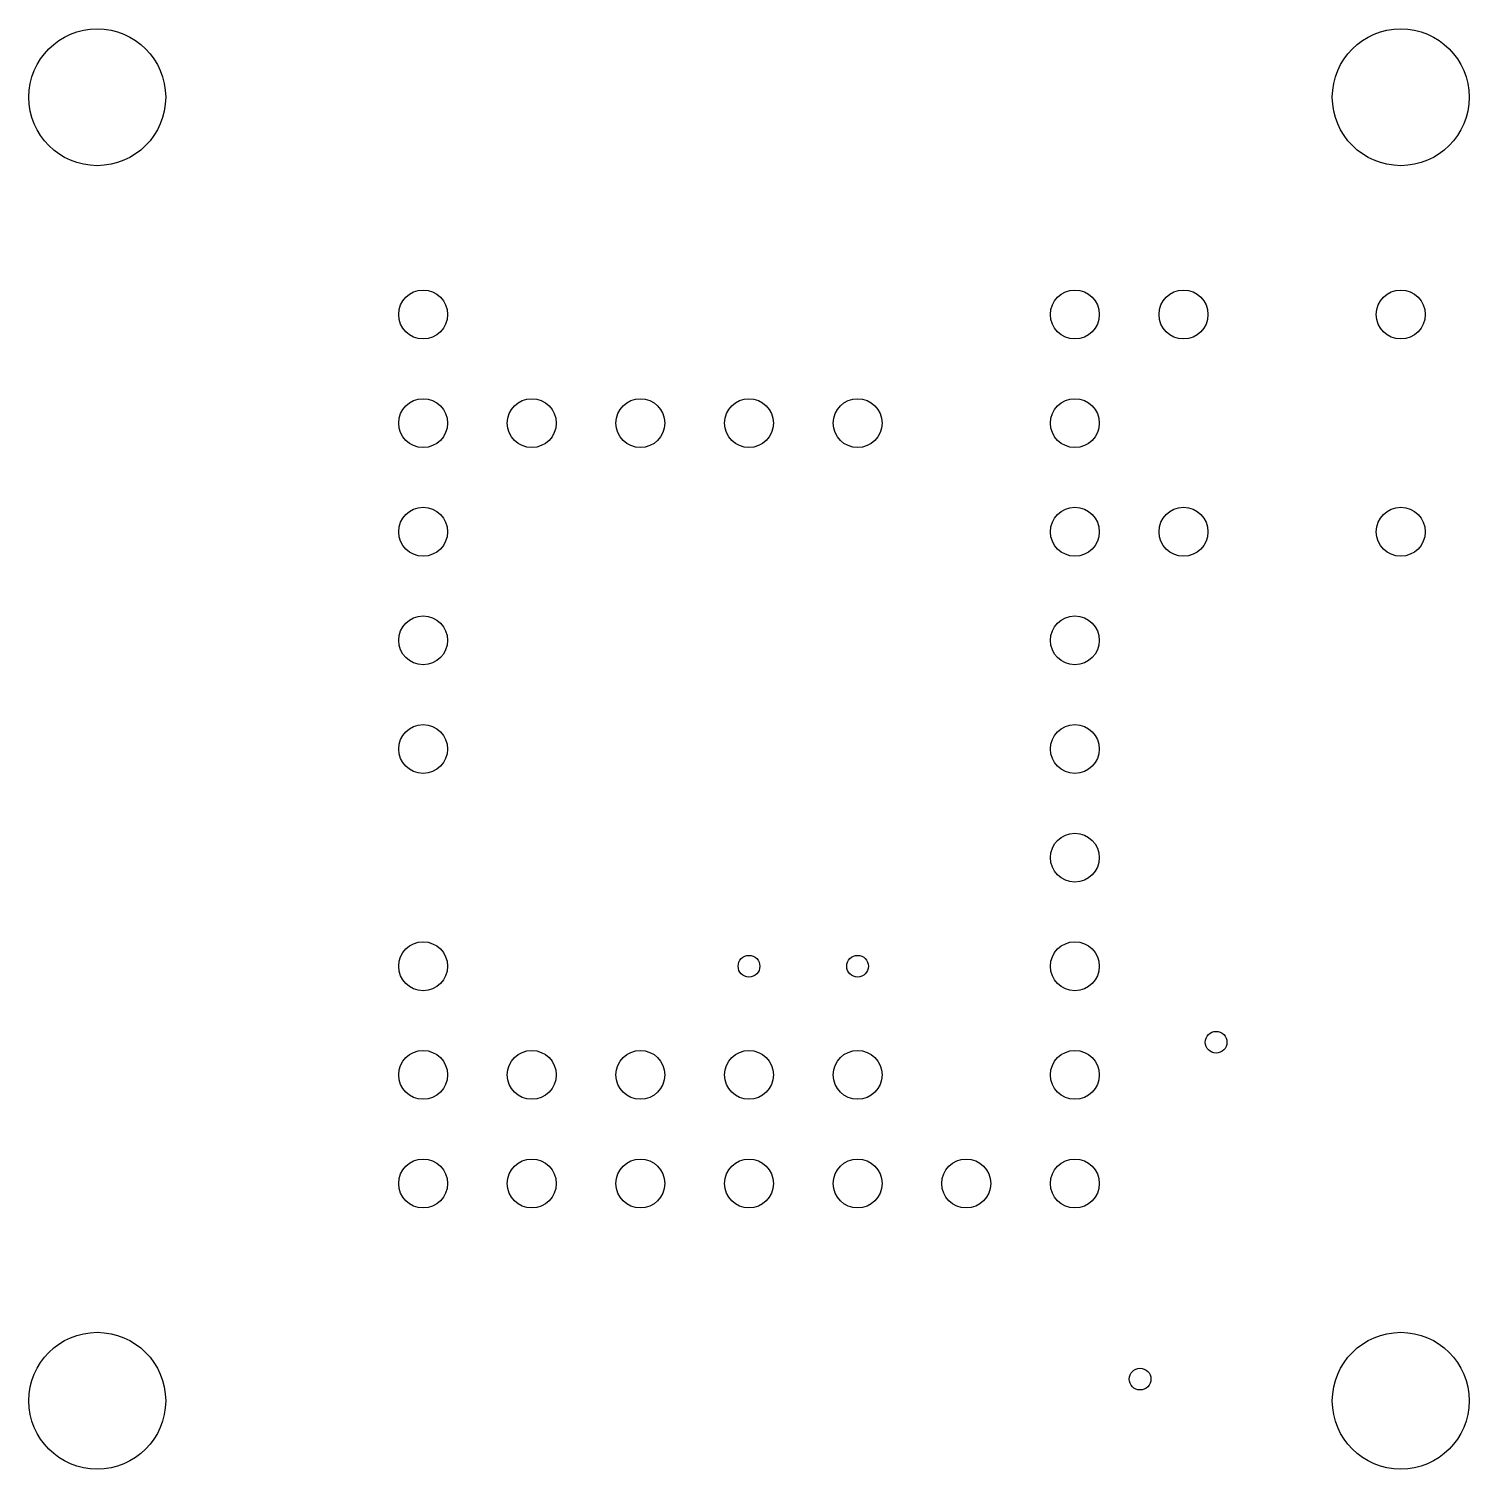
# Model space of a CAD drawing. Header units: metres. Extents: x 0.04 to 1.36, y 0.04 to 1.36.
import ezdxf

# ---------------------------------------------------------------- set-up
doc = ezdxf.new("R2010")
doc.units = ezdxf.units.M

msp = doc.modelspace()

# ---------------------------------------------------------------- linework, layer by layer
at = {"layer": 'HOLE_LOC'}
for centre, radius in [((0.1, 1.3), 0.063), ((1.3, 1.3), 0.063), ((0.4, 1.1), 0.0225), ((1, 1.1), 0.0225), ((1.1, 1.1), 0.0225), ((1.3, 1.1), 0.0225), ((0.4, 1), 0.0225), ((0.5, 1), 0.0225), ((0.6, 1), 0.0225), ((0.7, 1), 0.0225), ((0.8, 1), 0.0225), ((1, 1), 0.0225), ((0.4, 0.9), 0.0225), ((1, 0.9), 0.0225), ((1.1, 0.9), 0.0225), ((1.3, 0.9), 0.0225), ((0.4, 0.8), 0.0225), ((1, 0.8), 0.0225), ((0.4, 0.7), 0.0225), ((1, 0.7), 0.0225), ((1, 0.6), 0.0225), ((0.4, 0.5), 0.0225), ((1, 0.5), 0.0225), ((0.7, 0.5), 0.01), ((0.8, 0.5), 0.01), ((1.13, 0.43), 0.01), ((0.4, 0.4), 0.0225), ((0.5, 0.4), 0.0225), ((0.6, 0.4), 0.0225), ((0.7, 0.4), 0.0225), ((0.8, 0.4), 0.0225), ((1, 0.4), 0.0225), ((0.4, 0.3), 0.0225), ((0.5, 0.3), 0.0225), ((0.6, 0.3), 0.0225), ((0.7, 0.3), 0.0225), ((0.8, 0.3), 0.0225), ((0.9, 0.3), 0.0225), ((1, 0.3), 0.0225), ((0.1, 0.1), 0.063), ((1.3, 0.1), 0.063), ((1.06, 0.12), 0.01)]:
    msp.add_circle(centre, radius, dxfattribs=at)

doc.saveas('drawing.dxf')
